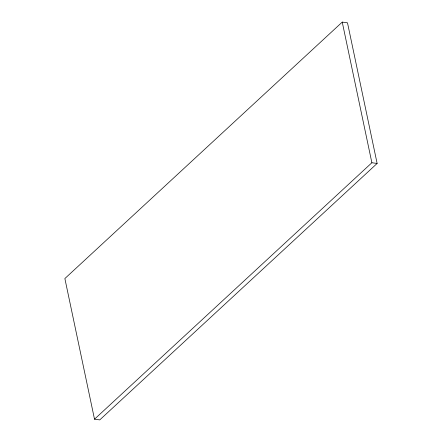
<?xml version="1.0" encoding="UTF-8"?>
<svg xmlns="http://www.w3.org/2000/svg" width="442" height="442" viewBox="0 0 442 442"><rect width="100%" height="100%" fill="white"/><g stroke="black" fill="none" stroke-linecap="round" stroke-linejoin="round"><path stroke-width="0.66" d="M342.241 22.1L64.869 278.548L94.505 419.187L99.759 419.9L377.131 163.452L347.495 22.813L342.241 22.1L371.877 162.739L94.505 419.187M371.877 162.739L377.131 163.452"/></g></svg>
